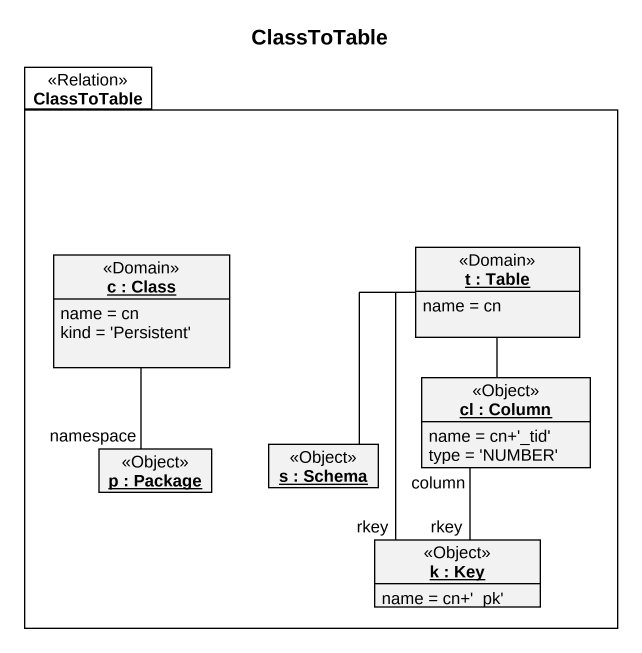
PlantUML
@startuml
title ClassToTable
hide circle
hide empty members
package ClassToTable <<Relation>> {
  object "c : Class" as c <<Domain>> {
    name = cn
    kind = 'Persistent'
  }
  object "t : Table" as t <<Domain>> {
    name = cn
  }
  object "cl : Column" as cl <<Object>> {
    name = cn+'_tid'
    type = 'NUMBER'
  }
  object "p : Package" as p <<Object>>
  object "s : Schema" as s <<Object>>
  object "k : Key" as k <<Object>> {
    name = cn+'_pk'
  }
}
c -- p : namespace
t -- cl
t -- s
t -- k : rkey
cl -- k : column\nrkey
@enduml
